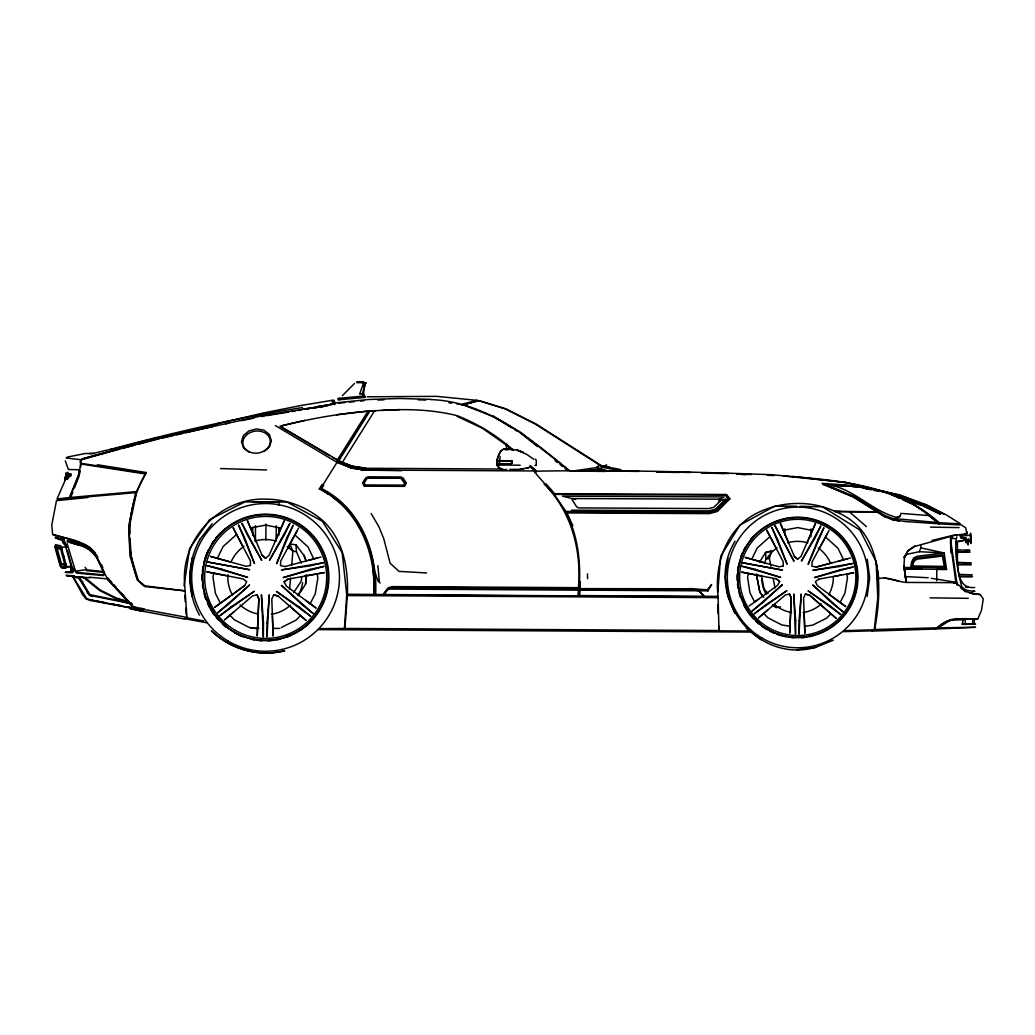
<?xml version="1.0" encoding="UTF-8"?>
<svg xmlns="http://www.w3.org/2000/svg" width="1035" height="1035" viewBox="0 0 1035 1035"><rect width="100%" height="100%" fill="white"/><g stroke="black" fill="none" stroke-linecap="round" stroke-linejoin="round"><path stroke-width="1.5" d="M252.695 535.263L252.734 527.307M255.425 541.577L255.503 525.676M265.853 540.011L265.93 524.111M276.164 540.102L276.254 525.793M278.764 535.405L278.803 527.449M278.933 505.183L278.945 502.001L252.876 501.859M500.423 460.743L496.955 460.601L500.28 451.376L503.929 448.724L509.893 449.5M506.814 469.347C502.997 470.757 496.981 468.428 496.942 463.822L510.41 463.9A1.966 1.811 89.5 0 0 512.234 461.946L512.234 460.756L496.955 460.601M536.246 464.974L536.272 460.213L535.263 459.139M784.815 535.173L784.853 528.807M810.871 536.906L810.922 528.963M936.817 568.28L936.74 580.751M965.228 624.441L965.267 619.228L974.349 619.008L974.284 624.221L962.343 624.377M972.628 624.234L972.667 619.021M128.741 606.613L130.863 609.007L184.243 619.008L186.986 617.39L185.084 590.881L144.732 586.522L137.254 579.988L129.931 555.834L128.728 525.715L135.507 493.281L146.207 472.529L97.329 464.728M139.751 609.02L142.869 610.249L141.614 610.986L131.212 608.024M85.944 598.747L89.722 600.352L142.882 610.236L89.941 599.744L86.397 598.23L73.265 577.271L82.554 594.62L85.957 598.735M718.782 626.214L718.989 630.858L718.083 596.354C714.176 564.256 726.298 528.911 756.339 513.425C780.377 501.199 810.483 499.827 834.96 511.445C883.178 530.114 882.687 586.884 874.691 629.5L872.039 631.078L935.278 629.034M257.016 594.763L258.828 598.967L257.236 635.982L258.866 598.954L257.016 594.763L252.553 595.901L224.427 619.926L234.195 611.582M789.511 593.948L791.232 597.958L789.718 633.2L791.27 597.932L789.511 593.948L785.267 595.034L758.461 617.921L767.776 609.964M65.464 562.885L65.697 564.411L61.466 564.088L57.016 547.955L61.647 549.417M960.596 524.965L939.146 523.801L939.185 522.727C894.059 481.741 829.501 479.981 771.994 474.793M320.203 628.633L344.953 628.452L347.359 594.814L578.798 596.108L579.251 588.617L578.423 587.673C581.657 550.297 571.346 510.967 544.138 484.057M580.337 581.644L580.117 587.686L579.251 588.617L393.3 587.091L387.776 588.695L383.338 595.009M55.942 546.053L55.929 544.785L60.651 545.768L61.337 547.075L66.719 567.503L62.462 567.62L61.777 566.417M80.614 467.186L81.299 459.825M831.804 562.924L816.188 567.051L811.893 566.21L812.087 561.85L827.366 533.594M966.599 534.021L966.768 532.029L966.587 532.909M146.194 473.409L80.756 463.305L78.634 475.802L69.798 497.524L70.393 498.365L136.478 492.569L135.249 491.703L69.798 497.524M347.359 594.814L347.398 594.271C348.42 567.853 343.102 539.675 323.062 520.838C307.395 507.163 287.458 499.413 266.642 499.155C220.339 497.072 180.194 538.743 184.696 584.995L185.084 590.881L144.745 585.823L141.51 583.184M344.409 628.762L346.725 594.789L342.158 552.574L322.351 521.252L286.941 502.001L245.036 501.872L209.665 519.596L189.573 548.666L184.062 585.823M957.194 585.034L956.495 582.692L906.582 582.433L903.891 566.093L905.858 580.182L903.995 566.093L904.422 557.943L907.837 551.034L914.461 546.545L952.239 535.949L950.958 538.161L950.596 543.556L955.835 582.278L965.15 591.257L973.521 593.948M577.983 595.578L578.384 590.131L587.414 589.821M578.798 596.108L579.678 595.578L580.079 590.144L698.845 590.804L704.731 596.82L698.366 590.442L693.993 589.834M956.767 536.816C953.74 552.716 957.944 570.466 961.567 586.159C964.335 590.843 970.054 591.063 974.866 591.244L972.965 591.373M961.683 525.068L965.81 527.953L966.729 533.827L952.666 535.457L931.94 540.464M717.811 592.201L720.438 557.981M362.366 393.869L363.544 393.753L364.876 384.438L366.054 382.821L363.621 382.795L359.637 394.102L363.544 393.753L365.471 397.349L338.044 399.872L337.902 398.449L343.297 397.932L363.686 396.056L363.841 397.479M305.532 584.05L306.295 574.826M306.464 574.723L305.7 583.947L300.719 591.852L297.459 594.789M301.715 576.586L301.327 581.127L293.604 592.628M289.218 548.666L289.8 543.854L292.905 551.086L291.676 565.33M289.606 589.083L290.576 578.009M192.394 557.477L189.703 577.064L192.174 596.678M190.246 575.628L190.867 571.139M191.281 568.137L191.889 563.648M192.303 560.659L192.717 557.658M727.967 558.447L725.406 577.103L727.76 595.785L734.863 613.212M867.097 596.561L869.659 577.905L867.304 559.223M946.546 569.418L911.524 568.952L910.774 567.49L911.512 562.147L913.737 557.904L917.23 556.235L944.14 552.949L946.546 569.418L936.869 569.366M66.098 475.156L66.305 473.862L66.033 475.194M331.963 401.658L332.183 400.299L301.146 405.474L263.019 413.056L216.716 423.884M333.619 401.334L333.852 399.976L335.172 403.482L334.434 404.53L332.183 400.299M65.697 477.303L65.412 478.869L66.02 472.84L65.813 474.172L71.221 474.34L70.716 476.281L67.702 475.88L66.072 477.083L65.774 478.649L67.379 479.386L69.345 476.333L67.702 475.88M64.92 478.584L64.675 479.929L65.412 476.385M65.787 476.501L65.308 479.063L65.593 477.756M966.742 532.727L966.923 531.822M213.792 573.261L212.977 577.232L215.448 593.456L220.39 603.224L214.581 607.429L244.583 585.694L246.705 581.657L243.031 578.914L206.702 571.825L226.458 575.667M749.094 606.018L777.621 585.331L779.653 581.489L776.224 578.837L748.344 573.468L747.568 577.258L749.922 592.706L754.631 602.008L759.004 598.825M135.818 495.739L129.543 525.767L129.905 533.646M365.42 382.808L362.405 393.843L363.686 396.056M363.751 387.595L364.449 384.451M79.462 474.379L80.161 471.313M970.403 540.943L971.024 538.407L970.274 535.845M80.031 462.334L80.73 459.695L66.033 458M900.075 516.4L900.929 513.399L929.042 515.572C901.886 492.647 866.36 485.687 831.739 485.337C855.932 490.913 873.165 511.381 896.75 517.422L900.075 516.4L896.75 517.422M69.332 475.841L69.72 474.496M770.855 566.158L769.367 558.357L771.644 551.021L765.46 552.574L771.644 551.021M764.49 563.635L765.926 559.249L765.602 552.496L759.367 562.38M609.266 466.811L608.774 468.286L604.337 465.957M500.151 456.655L499.206 464.767M57.675 499.827L70.393 498.365L72.722 492.375M74.455 487.886L79.1 475.919M65.632 479.231L57.028 498.948L69.448 497.563L78.194 475.828L79.617 469.774L68.413 469.476L65.296 460.86M903.853 557.076L906 554.488L919.274 551.707L920.814 547.903L920.723 544.565M512.234 460.756L511.911 462.503A1.966 1.811 89 0 1 510.229 463.706M200.065 539.261C186.701 562.445 186.611 591.684 199.432 615.113M735.07 541.202C702.286 594.297 755.848 664.768 815.813 647.276M974.711 587.479C952.316 589.73 958.772 554.967 957.168 541.383L963.559 540.412L963.973 538.213L960.907 537.889L959.911 535.496L962.136 536.065L970.623 535.134L970.804 543.608L970.532 533.167L970.623 535.134M974.569 619.202L977.816 618.904L981.542 610.133L983.25 598.851L980.248 594.607L969.691 592.99L980.248 594.607M255.49 539.727L247.352 520.501L262.088 555.342L265.542 558.305L269.087 555.355L284.302 520.708L275.931 539.856M788.062 541.538L780.299 523.218L794.337 556.403L797.636 559.236L800.999 556.416L815.502 523.412L807.52 541.654M606.057 466.371L606.678 464.987L603.884 466.073M290.874 607.183L306.075 620.431L278.117 596.044L273.706 594.866L271.791 599.045L273.137 636.072L272.425 615.941M805.398 594.051L809.564 595.19L836.241 618.4L809.603 595.164L805.398 594.051L803.587 598.023L804.855 633.291L804.182 614.117M948.953 620.392L951.864 619.447L963.598 619.189L962.045 624.196L975.604 624.183L973.417 624.377M406.289 483.177L404.737 483.216L400.7 478.196L368.408 478.015L366.765 478.778L364.1 482.892L365.264 484.936L364.398 486.152L362.548 482.879L365.704 477.963L368.033 476.799L400.985 476.98L403.301 478.248L406.289 483.177L404.478 486.372L364.398 486.152M229.731 561.746L210.338 556.351L217.298 558.37L223.159 546.467L236.562 534.513L233.082 527.669L242.565 545.846M763.519 562.51L745.058 557.36L751.682 559.288L757.271 547.955L770.027 536.57L766.715 530.049L775.745 547.373M572.743 498.534L572.148 499.737L576.663 506.839L578.617 507.9L708.522 508.586L713.865 507.266L721.434 499.892L721.007 499.193L572.743 498.534L575.667 499.439L562.432 496.153L724.202 496.929L719.002 499.452M146.207 472.529C127.176 504.627 124.252 545.367 137.927 580.04L144.331 585.732M904.331 557.71L907.954 550.542L914.927 546.001M310.099 603.754L315.209 594.012L317.874 577.828L317.098 573.895L287.846 579.173L284.133 581.916L286.216 585.965L316.063 608.05L305.623 600.378M830.316 595.177L845.75 606.613L840.058 602.512L844.935 593.236L847.458 577.815L846.721 574.076L853.668 572.795L834.753 576.223M296.773 531.395L280.692 561.073L280.524 565.64L285.039 566.52M288.778 546.131L298.572 528.07M819.759 547.631L829.087 530.438M404.478 486.372L403.65 485.156L404.737 483.216M707.979 590.856L711.627 584.503L707.19 589.808L689.737 588.54L700.139 590.817L707.979 590.856L707.19 589.808M71.648 567.089C74.015 568.15 70.522 572.821 72.528 570.117L72.282 566.986M575.563 471.106L570.88 471.3L598.062 467.393M581.437 471.404L600.287 468.855L605.397 471.028M322.183 484.354L319.323 488.895L320.527 488.753L369.094 410.947L399.704 409.601M720.567 556.429L739.947 525.081L774.723 506.128L796.924 506.413M342.546 463.628L342.262 462.516L353.582 444.377L374.178 411.477L375.64 410.662C343.361 412.732 311.354 418.399 279.993 426.213L337.449 459.863L336.737 462.529L337.927 462.205L349.067 444.351M349.067 444.351L369.508 411.671M328.263 494.174L320.527 488.753L321.626 488.585L323.735 485.195M368.085 411.063L337.423 459.876L337.798 460.795L351.848 466.151L365.627 468.273L502.609 469.023M605.488 467.419L605.941 466.733L605.19 467.057M382.989 594.478L388.254 587.712L393.145 586.599L578.423 587.673M384.011 594.478L389.199 588.009L578.436 589.083L579.277 589.769M698.845 590.804L689.53 588.76L579.251 588.617C580.803 562.548 578.267 535.483 565.653 512.157L566.21 511.432L708.962 512.17L716.311 510.255L727.954 498.689L729.882 498.896L717.255 511.497L709.169 513.645L566.934 512.933L554.255 494.394L536.234 474.069L535.729 471.197L529.998 466.035M199.858 539.377L212.188 523.632M952.239 535.949L950.479 537.851L950.842 552.793M342.352 395.693L354.526 383.442M502.13 450.122C497.473 454.404 493.139 466.617 502.027 468.971M300.486 615.657L296.01 620.133L281.352 627.508M830.911 613.846L826.642 618.115L812.682 625.127L804.531 626.369M263.925 451.519L269.411 446.913L271.403 440.742L269.346 434.428L263.847 430.133L256.382 428.956L248.905 430.922L243.419 435.515L241.44 441.777L243.471 447.857L248.93 451.959M284.172 581.89L287.846 579.173M818.827 579.121L815.373 581.696L817.352 585.551L840.058 602.512M220.39 603.224L244.545 585.719M957.517 534.707L952.899 535.703L951.527 537.954L951.126 543.491L957.168 584.878M597.182 466.707L599.459 465.595L619.952 469.385L622.384 470.99L601.995 467.264L599.99 468.803L609.718 471.417M947.504 620.858L936.973 627.844L975.578 627.275L934.967 629.034M938.215 627.805L948.37 621.362L952.485 619.939L964.077 619.732M964.723 533.944L966.806 533.944M142.882 610.236L144.111 608.865M217.298 558.37L246.032 566.274L250.509 565.433M265.542 558.305L262.127 555.316M273.706 594.866L278.079 596.057M751.682 559.288L779.057 566.818L783.314 566.016M797.636 559.236L794.375 556.377M779.653 581.489L776.198 578.863M332.313 457.418L341.149 461.856M301.366 563.131L296.411 551.681L295.958 544.785L303.811 555.226L306.062 561.112M772.446 604.957L776.095 607.467L774.762 603.521M592.977 470.64L570.013 471.184L520.941 432.539L492.841 415.824M910.761 502.79L925.795 512.519L939.146 523.801L905.263 521.524L892.054 519.648L884.731 516.659L853.487 496.994L823.187 484.471L858.235 486.346L889.298 492.932M876.93 579.302C886.555 575.175 896.711 582.071 906.582 582.433L906.078 581.748M286.941 636.15L289.645 634.791M364.1 482.892L362.548 482.879M833.24 640.173L815.606 647.392L796.924 649.747M966.444 540.128L968.734 539.248L968.799 541.538L966.496 542.236L966.444 540.128L967.88 539.778M772.99 474.754C693.967 471.831 614.687 469.735 535.729 471.197L530.14 466.035M950.958 538.161L955.771 538.705M963.559 540.412L968.734 539.248M965.073 540.141L955.667 542.262M475.544 400.907L477.213 400.377L436.589 396.34L367.27 396.793M965.901 540.451L965.965 542.547L968.268 541.861M529.131 467.613L519.88 469.282M718.484 501.134L725.729 499.025L715.353 509.233L708.794 510.902L571.501 510.19M82.477 458.984L159.183 438.258L264.766 415.19M81.817 458.88L159.183 437.947L217.57 424.661M526.582 468.143L528.911 467.471M81.804 459.695L111.482 451.247M461.532 405.151L479.244 400.636L505.895 408.864L536.259 424.143L602.176 466.19M308.365 560.362L317.564 557.917M838.415 561.19L847.173 558.861M462.334 404.801L478.455 400.623L505.106 408.864L535.47 424.143L601.387 466.19M473.086 402.098L463.111 404.814L493.177 416.549L511.911 427.934M462.567 404.09L477.213 400.377M285 566.546L320.941 557.024M816.162 567.077L850.395 558.007M111.146 449.112L93.253 453.472L85.206 453.498L67.068 457.147M111.081 449.216C174.152 432.307 237.869 417.571 302.427 407.57M113.022 450.846L119.193 449.242M122.272 448.44L134.615 445.218M137.694 444.416L159.286 438.801M765.926 559.249L769.367 558.357M111.275 449.604L128.185 445.218M131.251 444.416L148.16 440.017M151.239 439.228L157.385 437.624M281.533 425.864L304.872 420.391M162.366 438.103L173.13 435.632M176.196 434.92L182.354 433.51M185.433 432.811L203.882 428.581M206.961 427.869L213.106 426.459M72.088 570.854L73.084 570.647M387.776 588.695L393.209 587.557L393.145 586.599M225.578 423.82L228.722 423.199M241.297 420.663L253.873 418.14M261.726 416.562L264.869 415.941M960.907 537.889L965.836 537.941L965.953 539.623M250.392 527.953L265.71 525.081L281.054 528.148M783.197 530.321L797.791 527.591L812.397 530.502M317.098 573.895L324.382 572.549L304.523 576.146M818.866 579.108L841.494 575.02M476.488 401.114L477.562 400.933M264.844 415.371L327.383 405.435L333.451 403.249L330.385 404.271M266.448 415.682L288.597 412.046M291.754 411.529L294.923 411.011M298.093 410.494L301.25 409.976M318.004 406.225L321.096 405.733M324.201 405.241L327.293 404.75M931.345 578.293L955.835 582.278M67.197 543.789L75.477 571.204L85.193 569.767L86.539 570.621L103.733 572.381L98.312 560.983M963.973 538.213L965.836 537.941M302.738 409.097L327.94 405.578L335.275 403.598L335.146 402.938L368.408 399.51L399.51 398.475L430.625 399.355M305.933 409.291L309.038 408.864M313.696 408.23L316.801 407.803M319.918 407.376L323.024 406.949M284.625 650.756C258.724 657.083 230.65 649.398 211.58 630.742M284.418 650.886C258.517 657.199 230.443 649.514 211.373 630.871M775.952 607.545L780.584 606.963M336.582 414.763L369.094 410.947M338.354 403.184L344.694 402.589M349.455 402.149L354.216 401.696M360.555 401.101L363.725 400.804M337.449 459.863L337.837 460.769L351.861 466.138L365.653 468.26M87.742 497.512L56.498 500.604L51.763 525.146L52.63 534.396L54.596 535.186M536.001 465.401L534.888 465.414M337.837 460.769L351.848 466.151M519.906 469.01L523.995 468.674M401.606 470.692L365.368 470.071L351.253 468.04L336.88 462.283L275.388 425.579M965.965 542.547L967.906 542.443L968.023 544.953L968.023 542.366L966.496 542.236M381.967 410.39C407.234 408.76 432.721 409.537 457.379 415.734C477.834 423.923 496.929 435.308 513.205 450.225M377.788 400.027L383.985 399.808M356.596 381.889L363.699 381.643M845.272 630.638L874.239 629.772L877.784 597.764L876.102 561.513L859.891 530.024L822.282 506.736L800.094 506.451M843.538 631.66L872.505 630.794M89.113 453.602L94.043 453.459M874.691 629.5L937.296 627.831C948.073 616.33 963.753 618.917 977.816 618.904M965.59 550.542L969.963 550.335L956.495 549.805M963.391 563.143L971.153 562.885L957.673 562.367M503.903 449.436L506.4 449.682M505.869 449.436L508.314 449.695M784.97 506.568L796.665 506.555M956.741 552.392L970.067 552.043L956.638 551.513M957.802 564.929L971.244 564.592L957.867 564.088M959.471 576.922L972.434 576.598L959.574 576.107L959.316 574.386L972.344 574.891M65.658 571.799L72.955 572.044L72.321 568.176M365.394 382.821L366.054 382.821M509.802 469.373L518.496 469.398M968.799 541.538L970.765 541.551M534.733 472.956L534.694 470.951L365.355 470.032L351.227 468.027L337.927 462.205M365.264 484.936L403.65 485.156M547.89 487.213L554.255 494.394L726.143 495.092L728.912 498.792L716.776 510.876L709.066 512.907L565.653 512.157M720.075 499.892L721.434 499.892M903.684 567.452L910.774 567.49M911.524 568.952L904.176 568.927L922.34 569.276M66.757 566.481L71.415 566.507M625.645 588.863L689.633 589.226M718.161 596.885L347.398 594.271M250.768 628.245L258.841 628.297M273.369 628.374L279.838 628.413M318.534 629.616L752.367 632.074M520.191 465.207L496.981 465.025M834.559 511.251L877.525 511.846L865.985 511.73M885.016 516.879L877.771 512.04L835.633 511.704M834.96 511.445L840.743 511.484M61.337 547.075L67.327 547.101M57.003 548.459L61.802 548.485M61.466 564.088L65.865 564.114M55.282 545.173L61.169 566.779L72.049 566.844M439.72 587.828L524.719 588.307M580.13 589.083L696.244 589.743M387.814 589.057L578.384 590.131M579.678 595.578L704.085 596.276M705.521 596.289L718.083 596.354M347.32 595.578L718.251 597.661M344.953 628.452L719.493 630.548M718.989 630.858L750.905 631.027M512.105 460.834L496.955 460.821L496.942 463.822L497.046 460.627M799.628 506.568L811.039 506.71M930.154 597.842L968.294 598.346M590.636 470.614L592.745 470.653M605.578 471.442L589.562 471.236L591.761 471.274M656.863 472.102L679.296 472.477M930.452 527.125L959.122 527.604M65.231 572.484L72.592 572.756L72.553 571.462L63.924 540.231L63.342 539.196L55.036 537.23L60.742 539.455M589.213 470.653L639.1 471.43M656.811 471.714L690.513 472.49M356.752 382.665L363.621 382.795M904.564 576.56L928.162 577.737M962.356 619.163L965.267 619.228M701.743 472.995L724.177 473.525M701.691 472.788L728.963 473.525M418.101 399.808L425.864 400.04M220.494 468.557L266.642 469.968M736.92 473.875L751.332 474.548M767.271 475.259L773.688 475.557M783.236 475.984L846.112 482.426L887.163 492.272L888.56 493.385M939.185 522.727L960.493 523.891L945.641 514.473M953.52 582.938L956.702 583.093L955.227 582.369M65.567 568.189L61.815 568.008L61.169 566.779M919.274 551.707L944.14 552.949L920.814 547.903M130.255 602.706L115.855 598.566L99.748 590.571L84.055 577.905L78 576.624L85.103 577.737L100.227 590.002L116.153 597.958L128.34 601.529M426.549 572.937L399.031 571.385L390.117 563.221L383.662 538.355L378.823 526.582L371.151 513.528M736.972 474.095L744.954 474.56M736.959 474.004L746.533 474.573M938.538 522.623L892.299 518.393L884.77 515.469L853.746 496.257L824.119 483.94M823.187 484.471L829.345 484.91M837.056 485.454L843.227 485.881M852.478 486.541L857.109 486.864M74.494 575.822L66.201 575.356L67.741 575.745M90.161 577.815L67.029 576.029L68.569 576.404M103.81 574.878L77.263 572.446L75.477 571.204M89.191 577.181L106.941 578.875L133.23 607.053L144.111 609.511M104.225 571.618L87.121 569.884L85.103 567.309M73.485 576.702L72.308 576.573L78.854 577.621M74.067 577.401L78.065 577.828L82.839 581.89M854.871 485.48L862.867 486.346M965.474 587.117L968.307 587.427M79.152 576.87L77.987 576.741L89.605 595.319L131.147 603.677M792.823 476.423L846.087 482.646M64.985 478.545L65.774 478.649M448.879 402.757L451.946 403.184M456.538 403.831L459.592 404.258M430.599 399.562C485.48 401.476 529.726 437.844 570.013 471.184M80.381 463.9L144.602 473.849M508.508 448.737L517.979 450.38M289.632 543.957L295.958 544.785M54.971 535.147C69.034 539.093 86.125 541.357 95.595 553.414M52.63 534.396L74.753 540.632L85.983 545.109L90.239 547.826L94.508 552.806L106.812 577.659L133.399 607.506L134.873 607.791L133.851 607.144M789.951 626.291L781.813 624.959L767.931 617.791L763.662 613.445M257.482 628.724L248.93 627.326L234.35 619.784L229.874 615.243M71.221 474.34L67.857 473.952L67.637 472.193L67.78 473.991M64.002 539.274L62.372 539.403L63.458 539.597M292.905 551.086L296.411 551.681M130.863 609.007L132.364 609.279L131.341 608.619M134.537 607.105L137.267 607.61M140.01 608.114L142.739 608.619M133.399 607.506L186.986 617.39M89.916 599.77L93.021 600.339M96.139 600.921L103.927 602.37M111.715 603.819L114.833 604.388M117.938 604.97L121.056 605.553M128.845 607.002L131.963 607.584M141.64 610.973L130.759 608.515M892.726 519.816L899.156 521.019M186.455 617.714L203.636 620.922M184.786 618.697L206.651 622.772M131.704 603.12L90.097 594.737L81.661 581.502M760.402 575.77L741.59 572.109L748.344 573.468M866.541 488.818L871.263 489.801M874.407 490.448L877.551 491.108M887.163 492.272L856.165 485.738L822.101 483.332L853.448 496.994L876.71 511.588M884.201 577.97L898.859 581.101M862.388 486.631L898.069 494.691M864.303 487.187L898.341 494.859L926.416 505.636L944.67 514.356L926.48 504.847L898.509 494.432M890.035 493.98L926.183 504.976L944.67 514.356M63.898 540.309L63.187 540.154L64.519 544.695M120.461 600.986L132.428 604.22M118.119 599.356L128.146 602.202M78.505 545.044L67.107 541.771L67.818 541.176C78.492 545.755 93.486 547.062 97.73 559.806M911.24 501.108L915.794 502.467M921.862 504.278L926.416 505.636M908.109 501.186L921.862 505.598M862.259 487.576L866.631 489.025M894.279 495.597L922.004 504.795L940.53 514.162L923.298 506.257M893.981 495.571L921.68 504.782L940.53 514.162M554.255 494.394L555.536 494.834M522.455 451.972L516.775 449.979L523.516 452.373M67.184 540.386C86.099 543.336 100.253 555.808 104.005 574.826L103.409 575.551L76.603 573.118L73.407 568.357M518.432 450.859L526.556 454.223L533.724 459.281M92.309 596.393L89.631 595.293L87.16 592.576M891.368 494.652L899.79 498.443M902.585 499.711L911.007 503.502M457.134 416.393L482.439 428.27L506.193 444.947L511.989 450.212M925.756 505.222L928.602 506.671M67.029 477.019L68.595 477.821M926.066 505.08L933.065 508.741M66.072 477.083L67.663 477.963M281.352 427.028L329.583 455.723M321.626 488.585C360.426 507.965 377.788 552.897 375.627 594.439M359.611 468.933L362.315 470.524M320.527 488.753C350.787 504.291 369.909 536.065 373.997 569.328M319.323 488.895C358.175 508.185 376.3 552.677 373.933 594.426M514.589 429.564L517.267 431.194M597.324 467.057L600.287 468.855M597.622 468.105L599.847 469.567M333.425 497.796L341.162 503.23M772.576 604.88L776.095 607.467M746.248 628.219L761.113 639.772M521.278 433.626L537.527 446.602M555.019 460.562L557.516 462.554M560.013 464.547L562.523 466.552M565.019 468.545L567.516 470.537M927.399 514.408L939.146 523.801M960.92 587.996L965.616 591.787M69.448 497.563L70.393 498.365M849.334 511.782L866.45 526.608M108.041 579.484L111.017 582.498M530.981 466.035L536.389 470.951M530.528 467.083L534.694 470.951M825.49 536.906L838.091 548.408L843.564 559.844M294.807 534.862L308.029 546.933L313.773 558.952M506.723 449.462L506.063 443.911L511.808 449.177M380.143 583.028L377.995 580.997L374.993 572.239M113.177 584.788L129.349 601.982M107.575 577.659L111.78 582.369M113.889 584.736L115.985 587.091M121.237 592.99L124.394 596.522M129.647 602.422L132.803 605.967M546.273 483.979L554.514 493.656L726.583 494.484L729.882 498.896M767.97 593.637L764.037 588.799L761.424 575.369M64.506 540.826L63.808 539.908L55.67 537.98L62.579 540.632L64.028 543.711M725.716 495.713L727.954 498.689M763.675 597.182L759.91 592.124L756.365 573.946M763.532 597.26L759.781 592.201L756.52 575.538M333.71 401.813L333.128 400.933L334.434 404.53M79.436 577.414L87.807 592.214M96.359 554.799L97.898 557.58M770.027 536.57L783.184 561.682L783.288 566.029M236.562 534.513L250.405 560.866L250.483 565.446M62.113 539.934L63.368 543.478M533.581 469.204L534.991 472.038M60.431 566.611L54.764 546.752M357.282 522.235L362.25 532.378M363.673 535.276L367.93 543.983M101.469 564.683L102.827 567.555M566.934 512.933L572.808 525.638M728.653 597.169L735.135 613.069M303.992 555.122L306.231 561.009M497.02 463.525L510.281 463.822A1.966 1.811 89.8 0 0 512.092 461.869M138.289 580.544L130.94 555.704L130.125 538.368M65.748 544.488L63.717 539.843L65.05 544.384M71.117 567.4L71.997 570.427M59.215 557.865L60.509 562.393M65.321 542.948L66.55 547.399M67.379 550.361L71.907 566.688M63.316 555.174L64.61 559.793M71.053 568.914L71.7 571.618M70.652 569.289L71.299 572.2M962.136 536.065L962.446 537.579M773.236 578.656L775.021 588.022M876.102 561.513L878.754 578.293M506.076 443.911L506.193 444.934M339.596 398.281L339.674 399.743M377.853 565.576L379.289 580.997M184.773 595.384L185.252 601.762M185.731 608.14L186.209 614.518M372.988 566.417L374.709 594.957M717.798 604.582L718.212 613.859M578.41 588.139L578.436 589.083M587.466 573.908L587.557 578.656M307.576 624.635A63.239 63.226 0 0 1 305.286 626.602M302.906 628.465A63.239 63.226 0 0 1 300.435 630.199M289.865 635.891A63.239 63.226 0 0 1 287.044 637.004M279.877 639.151A63.239 63.226 0 0 1 276.927 639.772M272.451 640.458A63.239 63.226 0 0 1 267.936 640.807M261.946 640.768A63.239 63.226 0 0 1 258.944 640.536M254.455 639.915A63.239 63.226 0 0 1 251.492 639.332M242.876 636.758A63.239 63.226 0 0 1 234.673 632.941M225.928 627.106A63.239 63.226 0 0 1 222.486 624.17M218.281 619.913A63.239 63.226 0 0 1 216.315 617.623M214.465 615.23A63.239 63.226 0 0 1 210.364 608.942M209.639 607.636A63.239 63.226 0 0 1 207.634 603.586M205.926 599.381A63.239 63.226 0 0 1 204.128 593.65M202.886 587.776A63.239 63.226 0 0 1 202.472 584.775M202.123 580.26A63.239 63.226 0 0 1 202.148 574.283M202.381 571.268A63.239 63.226 0 0 1 203.002 566.779M203.585 563.816A63.239 63.226 0 0 1 204.309 560.918M204.723 559.482A63.239 63.226 0 0 1 208.578 549.663M212.279 543.155A63.239 63.226 0 0 1 213.986 540.671M215.81 538.252A63.239 63.226 0 0 1 220.83 532.663M214.931 540.231A62.773 62.773 0 0 1 302.686 526.88A62.398 62.398 0 0 1 328.25 578.319A62.773 62.773 0 0 1 228.308 628.025L214.53 614.014L205.667 596.509A62.734 62.734 0 0 1 214.944 540.218M279.864 638.724A62.85 62.85 0 0 1 276.888 639.358M272.347 640.057A62.85 62.85 0 0 1 269.32 640.329M214.09 614.273A62.85 62.85 0 0 1 212.395 611.788M206.25 599.55A62.85 62.85 0 0 1 205.266 596.703M205.486 557.865A62.85 62.85 0 0 1 207.66 552.224M212.783 542.857A62.85 62.85 0 0 1 214.517 540.399M216.354 538.019A62.85 62.85 0 0 1 218.32 535.703M223.754 530.334A62.85 62.85 0 0 1 226.096 528.38M302.647 582.718A37.609 37.609 0 0 1 298.183 595.694M290.499 605.216A37.609 37.609 0 0 1 271.364 614.298M257.611 613.949A37.609 37.609 0 0 1 240.081 604.932M232.513 595.319A37.609 37.609 0 0 1 227.92 574.632M231.323 561.345A37.609 37.609 0 0 1 244.027 546.247M255.05 541.007A37.609 37.609 0 0 1 276.242 541.124M287.225 546.493A37.609 37.609 0 0 1 291.935 550.452M812.656 635.878A60.224 60.224 0 0 1 809.603 636.603M804.919 637.379A60.224 60.224 0 0 1 801.763 637.689M793.923 637.754A60.224 60.224 0 0 1 790.779 637.482M786.07 636.771A60.224 60.224 0 0 1 782.99 636.098M781.49 635.71A60.224 60.224 0 0 1 776.987 634.287M774.038 633.135A60.224 60.224 0 0 1 769.742 631.13M766.987 629.616A60.224 60.224 0 0 1 761.734 626.162M759.224 624.208A60.224 60.224 0 0 1 755.692 621.078M753.493 618.852A60.224 60.224 0 0 1 743.596 604.686M740.504 597.402A60.224 60.224 0 0 1 739.132 592.887M738.123 588.281A60.224 60.224 0 0 1 737.463 583.585M737.231 580.428A60.224 60.224 0 0 1 737.269 574.153M737.541 571.01A60.224 60.224 0 0 1 738.24 566.313M740.737 557.218A60.224 60.224 0 0 1 742.522 552.819M743.893 549.973A60.224 60.224 0 0 1 745.407 547.23M750.815 539.468A60.224 60.224 0 0 1 753.959 535.923M857.342 578.293A59.422 59.422 0 0 0 832.994 529.273A59.784 59.784 0 0 0 740.62 595.63L749.042 612.28L762.161 625.632A59.784 59.784 0 0 0 857.355 578.293M815.425 634.649A59.849 59.849 0 0 1 809.383 636.24M804.712 637.017A59.849 59.849 0 0 1 801.582 637.327M750.504 615.01A59.849 59.849 0 0 1 748.628 612.526M740.931 557.347A59.849 59.849 0 0 1 742.069 554.437M750.931 539.714A59.849 59.849 0 0 1 752.975 537.346M833.356 576.65A35.824 35.824 0 0 1 828.712 594.84M821.402 603.91A35.824 35.824 0 0 1 803.173 612.565M791.516 612.5A35.824 35.824 0 0 1 774.49 604.608M766.172 594.491A35.824 35.824 0 0 1 761.773 579.186M767.116 558.266A35.824 35.824 0 0 1 777.13 547.748M787.635 542.754A35.824 35.824 0 0 1 807.83 542.87M818.271 547.968A35.824 35.824 0 0 1 830.212 562.484M55.424 546.364L60.573 565.252L61.091 566.223L65.153 565.951L60.444 548.24L59.939 547.282L55.424 546.364M267.043 622.837L267.017 636.978L269.307 594.84L267.043 622.837M799.059 620.689L799.033 634.157L801.206 594.025L799.059 620.689M263.485 622.824L263.343 636.965L261.428 594.802L263.485 622.824M795.669 620.664L795.527 634.144L793.716 593.986L795.669 620.664M912.353 562.924L912.301 567.232L944.826 567.659L945.24 566.844L942.743 554.786L917.398 557.852L914.345 559.301L912.353 562.924M912.961 563.583L912.637 565.964L944.256 566.378L942.549 556.093L917.502 559.12L914.694 560.452L912.961 563.583M286.993 537.476L276.604 563.674L293.112 525.25L286.993 537.476M818.064 539.39L808.167 564.347L823.886 527.746L818.064 539.39M289.8 523.542L283.836 535.936L269.527 560.22L289.8 523.542M820.729 526.116L815.05 537.915L801.426 561.048L820.729 526.116M405.5 483.539L404.051 486.114L364.812 485.894L363.311 483.229L366.364 478.545L368.214 477.756L400.726 477.924L402.537 478.856L405.5 483.539M249.422 585.124L228.761 604.065L217.622 612.823L249.422 585.124M782.279 584.762L762.601 602.81L751.992 611.155L782.279 584.762M231.064 606.937L219.899 615.709L254.287 591.308L231.064 606.937M764.787 605.54L754.153 613.897L786.91 590.662L764.787 605.54M310.177 569.353L283.215 577.595L323.994 566.378L310.177 569.353M840.135 569.755L814.467 577.595L853.293 566.921L840.135 569.755M323.192 562.781L309.439 565.951L281.507 569.91L323.192 562.781M852.529 563.493L839.437 566.507L812.837 570.285L852.529 563.493M782.356 570.091L742.845 562.82L782.356 570.091M249.513 569.716L208.009 562.083L249.513 569.716M755.149 569.341L742.043 566.236L780.636 577.388L755.149 569.341M220.947 568.914L207.168 565.653L247.701 577.375L220.947 568.914M830.148 605.889L808.037 590.791L840.601 614.428L830.148 605.889M299.684 607.299L276.461 591.438L310.655 616.265L299.684 607.299M842.801 611.711L832.231 603.301L812.747 584.956L842.801 611.711M312.971 613.406L301.884 604.582L281.416 585.318L312.971 613.406M793.884 561.009L775.06 525.858L793.884 561.009M261.609 560.168L247.766 535.703L241.854 523.257L261.609 560.168M777.505 539.235L771.851 527.475L787.105 564.217L777.505 539.235M244.415 537.307L238.477 524.952L254.494 563.545L244.415 537.307M233.729 631.997A63.239 63.226 0 0 0 328.884 577.763A63.239 63.226 0 0 0 234.35 522.481A63.239 63.226 0 0 0 233.729 631.997M234.854 630.082A61.013 61.013 0 0 0 326.672 577.763A61.013 61.013 0 0 0 235.45 524.409A61.013 61.013 0 0 0 234.854 630.082M228.295 641.17A73.873 73.86 0 0 0 339.454 577.828A73.873 73.86 0 0 0 229.007 513.231A73.873 73.86 0 0 0 228.295 641.17M767.336 629.409A60.224 60.224 0 0 0 857.963 577.763A60.224 60.224 0 0 0 767.918 525.107A60.224 60.224 0 0 0 767.336 629.409M768.41 627.585A58.102 58.102 0 0 0 855.841 577.75A58.102 58.102 0 0 0 768.966 526.944A58.102 58.102 0 0 0 768.41 627.585M762.148 638.142A70.354 70.354 0 0 0 868.016 577.815A70.354 70.354 0 0 0 762.834 516.297A70.354 70.354 0 0 0 762.148 638.142M249.668 452.036A13.804 11.049 -8 0 0 270.303 441.402A13.804 11.049 -8 0 0 249.668 432.837A13.804 11.049 -8 0 0 249.668 452.036"/></g></svg>
